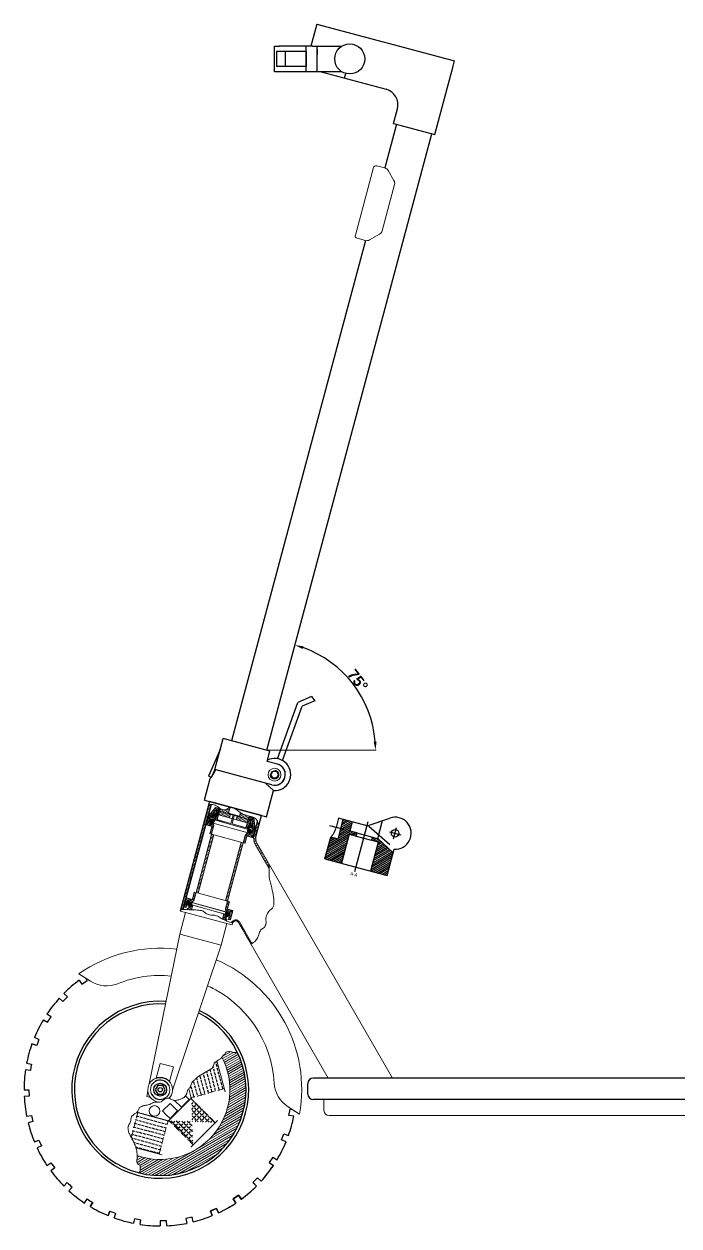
# Model space of a CAD drawing. Header units: millimetres. Extents: x 189 to 3861, y 181 to 2717.
# Drawn here: x 803 to 1414, y 1340 to 2460 of the extents above; entities that cross this region are included whole.
import ezdxf

# ---------------------------------------------------------------- set-up
doc = ezdxf.new("R2010")
doc.units = ezdxf.units.MM
doc.linetypes.add('TRAZOS', pattern=[19.05, 12.7, -6.35])
for name, color, linetype, lineweight in [('01_Contornos', 7, 'Continuous', 20), ('02_Ocultas', 4, 'TRAZOS', 20), ('sombreado', 1, 'Continuous', 18)]:
    doc.layers.add(name, color=color, linetype=linetype, lineweight=lineweight)
doc.layers.add('auxiliar', color=254, linetype='Continuous')
doc.styles.add('EstiloCota', font='arialbd.ttf', dxfattribs={"height": 10})
doc.styles.get("Standard").update_dxf_attribs({"font": 'arial.ttf'})
doc.dimstyles.new('CotasUNE', dxfattribs={"dimtxt": 10, "dimasz": 8, "dimexe": 1.25, "dimexo": 0, "dimtad": 1, "dimtxsty": 'EstiloCota', "dimcen": 2.5, "dimclrd": 256, "dimclrt": 256, "dimadec": 0, "dimazin": 0, "dimtfac": 1, "dimtmove": 0, "dimatfit": 3, "dimfxl": 1, "dimarcsym": 0})

# ---------------------------------------------------------------- blocks, each defined once
blk = doc.blocks.new('*D72')
at = {"layer": '01_Contornos', "lineweight": -2, "transparency": 16777216}
blk.add_arc((1029.3, 1783), 101.5, 4.5187, 70.4813, dxfattribs=at)
at = {"layer": '01_Contornos', "transparency": 16777216}
for points in [[(1062.8, 1877.4), (1063.6, 1879.9), (1055.6, 1881)], [(1131.8, 1791.1), (1129.1, 1791), (1130.8, 1783)]]:
    blk.add_solid(points, dxfattribs=at)
at = {"layer": 'Defpoints', "color": 0}
for p in [(1183.3, 2357.8), (1121.3, 1825.9), (1029.3, 1783), (1029.3, 1783), (1131.3, 1783)]:
    blk.add_point(p, dxfattribs=at)
at = {"layer": '01_Contornos', "transparency": 16777216, "insert": (1114.3, 1848.3), "char_height": 10, "attachment_point": 5, "rotation": 307.5, "style": 'EstiloCota'}
blk.add_mtext('75°', dxfattribs=at)

msp = doc.modelspace()

# ---------------------------------------------------------------- hatches: boundary and pattern name
h = msp.add_hatch()
h.set_pattern_fill('_USER', scale=1.5, angle=30, pattern_type=0)
h.set_pattern_definition([(30, (838.7025, 1540.3058), (-0.75, 1.299038), [])])
h.paths.add_polyline_path([(1126.152, 1670.339), (1141.607, 1666.198), (1147.301, 1687.448), (1132.871, 1700.632), (1127.897, 1701.965), (1127.121, 1699.067), (1133.399, 1697.385)])
h.paths.add_polyline_path([(1095.848, 1700.2), (1089.087, 1702.012), (1083.651, 1681.727), (1099.106, 1677.586), (1106.353, 1704.632), (1112.632, 1702.95), (1113.408, 1705.847), (1107.13, 1707.53), (1109.459, 1716.223), (1100.766, 1718.552)])
at = {"layer": '01_Contornos', "true_color": 0xf8d731}
h = msp.add_hatch(dxfattribs=at)
h.set_pattern_fill('ANSI31', color=40, scale=0.4, angle=290)
h.set_pattern_definition([(335, (675.5037, 529.142), (0.5367252, 1.1510109), [])])
h.paths.add_polyline_path([(1019.437, 1703.664), (1021.925, 1712.951, 0.05418164), (1020.786, 1716.428), (1017.505, 1704.182, 0.19891237), (1018.704, 1695.076), (1031.689, 1672.585), (1031.689, 1676.585), (1020.436, 1696.076, -0.19891237)])
edge = h.paths.add_edge_path()
edge.add_arc((951.135, 1636.972), 2.746, 227.047236, 241.471935)
edge.add_arc((950.201, 1635.253), 0.789, 241.471935, 268.559799)
edge.add_arc((950.381, 1642.403), 7.942, 268.559799, 270.524002)
edge.add_arc((951.002, 1574.475), 59.989, 89.809355, 90.524002, ccw=False)
edge.add_line((951.201, 1634.464), (977.419, 1732.308))
edge.add_arc((978.007, 1715.322), 16.996, 91.983003, 99.190094)
edge.add_line((975.292, 1732.1), (949.264, 1634.962))
edge = h.paths.add_edge_path()
edge.add_arc((1012.469, 1677.589), 57.532, 253.552464, 255.002507)
edge.add_arc((1000.369, 1620.91), 3, 30, 158.33859, ccw=False)
edge.add_line((1002.967, 1622.41), (1014.647, 1602.179))
edge.add_arc((1005.028, 1619.141), 19.5, 299.558966, 302.498038)
edge.add_line((1015.504, 1602.695), (1003.833, 1622.91))
edge.add_arc((1000.369, 1620.91), 4, 30, 159.744842)
edge.add_line((996.616, 1622.295), (996.179, 1622.412))
h = msp.add_hatch(dxfattribs=at)
h.set_pattern_fill('ANSI31', color=40, scale=0.4, angle=135)
h.set_pattern_definition([(165, (971.2879, 1736.4732), (-0.3287, -1.226726), [])])
h.paths.add_polyline_path([(990.866, 1642.706), (992.794, 1642.175), (1007.401, 1696.688), (1005.472, 1697.219)])
h.paths.add_polyline_path([(979.925, 1704.259), (977.997, 1704.79), (963.39, 1650.277), (965.318, 1649.746)])
h = msp.add_hatch(dxfattribs=at)
h.set_pattern_fill('ANSI31', color=40, scale=0.6)
h.set_pattern_definition([(30, (971.2879, 1736.4732), (-0.9525, 1.649778), [])])
h.paths.add_polyline_path([(1001.847, 1501.716, -0.04085418), (1001.074, 1501.286, -0.04755192), (1000.089, 1501.192, -0.01973652), (998.43, 1501.258, -0.07408153), (996.527, 1501.697, 0.07279261), (994.591, 1502.149, 0.10175854), (992.521, 1501.902, 0.1101736), (990.868, 1500.909, 0.14626636), (990.234, 1499.8, -0.21571829), (989.693, 1499.096, -0.02892474), (989.245, 1498.888, 0.07890516), (988.823, 1498.639, 0.11836315), (988.558, 1498.436, 0.00521423), (987.677, 1497.305, 0.00874806), (987.431, 1496.97, -0.68195455), (908.607, 1405.135, -0.00713354), (908.605, 1404.889, -0.01886165), (908.548, 1403.94, 0.00938327), (908.398, 1402.036, 0.01498536), (908.341, 1400.141, 0.01542478), (908.398, 1398.301, 0.36232772), (909.758, 1396.861, -0.33150116), (911.3, 1395.399, -0.04296398), (911.419, 1394.01, -0.02773771), (911.3, 1391.856, -0.03367346), (911.053, 1390.488, -0.02833633), (910.561, 1388.91, 0.63816404)])
at = {"layer": 'auxiliar', "true_color": 0xf8d731}
h = msp.add_hatch(dxfattribs=at)
h.set_pattern_fill('ANGLE', color=40, scale=0.5, angle=45)
h.set_pattern_definition([(45, (1109.7065, 1203.3594), (-2.46957, 2.46957), [2.54, -0.9525]), (135, (1109.7065, 1203.3594), (-2.46957, -2.46957), [2.54, -0.9525])])
edge = h.paths.add_edge_path()
edge.add_line((937.774, 1437.532), (960.482, 1414.824))
edge.add_line((958.988, 1458.745), (981.696, 1436.037))
at = {"layer": 'sombreado', "ltscale": 0.2, "true_color": 0xf8d731}
h = msp.add_hatch(dxfattribs=at)
h.set_pattern_fill('_USER', color=40, angle=29.593585, pattern_type=0)
h.set_pattern_definition([(29.59359, (0.5328, 1287.5394), (-0.4938445, 0.8695502), [])])
h.paths.add_polyline_path([(975.258, 1722.141), (977.186, 1721.61), (976.92, 1720.646), (977.884, 1720.38), (978.15, 1721.344, -0.17332664), (982.335, 1727.452), (984.348, 1726.897), (984.879, 1728.826), (981.505, 1729.755)])
h.paths.add_polyline_path([(1017.175, 1719.926), (1013.801, 1720.856), (1013.27, 1718.928), (1015.283, 1718.373, -0.17332664), (1015.748, 1710.984), (1015.483, 1710.019), (1016.447, 1709.754), (1016.712, 1710.718), (1018.641, 1710.187)])
h = msp.add_hatch(dxfattribs=at)
h.set_pattern_fill('_USER', color=40, angle=29.593585, pattern_type=0)
h.set_pattern_definition([(29.59359, (-123.4419, 1666.0729), (-0.4938445, 0.8695502), [])])
h.paths.add_polyline_path([(981.549, 1718.616), (982.995, 1718.218), (985.12, 1725.93), (982.228, 1726.727)])
h.paths.add_polyline_path([(1015.006, 1717.695), (1012.114, 1718.492), (1009.989, 1710.779), (1011.435, 1710.381)])

# ---------------------------------------------------------------- linework, layer by layer
for p, q in [((1076.121, 2459.994), (1070.619, 2439.459)), ((1076.121, 2459.994), (1204.589, 2425.571)), ((1036.744, 2429.459), (1036.744, 2439.459)), ((1036.744, 2439.459), (1041.087, 2439.459)), ((1038.43, 2434.459), (1038.43, 2420.459)), ((1066.244, 2434.459), (1038.43, 2434.459)), ((1071.901, 2439.459), (1041.087, 2439.459)), ((1046.43, 2434.459), (1046.43, 2420.459)), ((1066.244, 2415.459), (1066.244, 2439.459)), ((1066.244, 2434.459), (1066.244, 2420.459)), ((1071.901, 2439.459), (1099.533, 2439.459)), ((1076.244, 2415.459), (1076.244, 2439.459)), ((1076.244, 2436.459), (1076.244, 2431.459)), ((1036.744, 2425.459), (1036.744, 2429.459)), ((1036.744, 2415.459), (1036.744, 2425.459)), ((1066.244, 2420.459), (1038.43, 2420.459)), ((1186.213, 2356.99), (1203.295, 2420.741)), ((1203.295, 2420.741), (1204.589, 2425.571)), ((1099.533, 2415.459), (1036.744, 2415.459)), ((1080.05, 2415.459), (1140.593, 2399.237)), ((1101.956, 2409.59), (1103.12, 2413.936)), ((1147.576, 2367.343), (1151.199, 2380.866)), ((1150.474, 2366.566), (1139.554, 2325.815)), ((1147.576, 2367.343), (1186.213, 2356.99)), ((1029.318, 1783.041), (1183.315, 2357.767)), ((1121.437, 2258.2), (996.476, 1791.841)), ((1039.408, 1775.111), (1058.462, 1827.461)), ((1071.108, 1832.968), (1058.462, 1827.461)), ((1074.322, 1829.138), (1062.523, 1824)), ((1071.108, 1832.968), (1074.322, 1829.138)), ((1044.106, 1773.401), (1062.523, 1824)), ((980.984, 1764.933), (988.749, 1793.911)), ((1032.216, 1782.264), (988.749, 1793.911)), ((986.161, 1784.252), (975.059, 1758.756)), ((1029.627, 1772.605), (1032.216, 1782.264)), ((1039.287, 1770.017), (1029.627, 1772.605)), ((1029.979, 1773.917), (1031.877, 1774.562)), ((980.984, 1764.933), (977.956, 1757.98)), ((980.984, 1764.933), (980.984, 1764.933)), ((1034.11, 1750.698), (980.984, 1764.933)), ((971.288, 1736.473), (976.723, 1756.758)), ((975.059, 1758.756), (977.956, 1757.98)), ((1028.21, 1752.279), (1035.792, 1745.385)), ((1029.243, 1720.944), (1035.792, 1745.385)), ((971.288, 1736.473), (1029.243, 1720.944))]:
    msp.add_line(p, q)
at = {"color": 40, "true_color": 0xf8d731}
for p, q in [((976.117, 1735.179), (948.752, 1633.05)), ((977.419, 1732.308), (951.201, 1634.464)), ((1024.414, 1722.238), (976.117, 1735.179)), ((1017.505, 1704.182), (1020.786, 1716.428)), ((1019.437, 1703.664), (1024.414, 1722.238)), ((862.034, 1568.242), (860.611, 1570.372)), ((854.356, 1568.517), (857.036, 1564.903)), ((857.036, 1564.903), (862.034, 1568.242)), ((835.909, 1551.798), (839.243, 1548.776)), ((839.243, 1548.776), (843.493, 1553.026)), ((843.493, 1553.026), (840.207, 1556.312)), ((828.277, 1534.485), (824.413, 1537.067)), ((821.078, 1531.801), (824.938, 1529.488)), ((824.938, 1529.488), (828.277, 1534.485)), ((816.834, 1513.389), (812.677, 1515.111)), ((816.834, 1513.389), (814.809, 1507.729)), ((814.809, 1507.729), (810.434, 1509.295)), ((814.67, 1507.779), (810.434, 1509.295)), ((805.45, 1491.286), (809.863, 1490.409)), ((805.45, 1491.286), (810.008, 1490.38)), ((810.008, 1490.38), (809.422, 1487.434)), ((808.981, 1484.463), (804.384, 1485.145)), ((809.422, 1487.434), (808.981, 1484.463)), ((1067.714, 1462.357), (1067.714, 1472.357)), ((1706.714, 1477.357), (1072.714, 1477.357)), ((803.01, 1466.51), (807.51, 1466.51)), ((807.805, 1460.506), (803.163, 1460.278)), ((807.51, 1466.51), (807.805, 1460.506)), ((1571.714, 1457.357), (1072.714, 1457.357)), ((1050.011, 1442.64), (1051.184, 1448.535)), ((1051.184, 1448.535), (1053.057, 1448.258)), ((805.45, 1441.733), (809.863, 1442.611)), ((811.324, 1436.781), (806.816, 1435.651)), ((809.863, 1442.611), (811.324, 1436.781)), ((1054.57, 1441.733), (1050.011, 1442.64)), ((1043.049, 1419.688), (1045.349, 1425.241)), ((1045.349, 1425.241), (1049.586, 1423.725)), ((812.677, 1417.909), (816.834, 1419.631)), ((819.404, 1414.198), (815.203, 1412.21)), ((816.834, 1419.631), (819.404, 1414.198)), ((1047.343, 1417.909), (1043.049, 1419.688)), ((1035.081, 1403.532), (1031.742, 1398.535)), ((1035.082, 1403.532), (1038.942, 1401.219)), ((824.413, 1395.953), (828.155, 1398.453)), ((831.735, 1393.625), (828.002, 1390.856)), ((828.155, 1398.453), (831.735, 1393.625)), ((1031.742, 1398.535), (1035.606, 1395.953)), ((840.207, 1376.707), (843.389, 1379.889)), ((1020.776, 1384.244), (1016.526, 1379.994)), ((1016.526, 1379.994), (1019.813, 1376.707)), ((1016.526, 1379.994), (1019.812, 1376.707)), ((1019.813, 1376.707), (1016.631, 1379.889)), ((1016.631, 1379.889), (1019.813, 1376.707)), ((1024.11, 1381.222), (1020.776, 1384.244)), ((1020.777, 1384.244), (1020.777, 1384.244)), ((1020.777, 1384.244), (1024.111, 1381.222)), ((847.81, 1375.683), (844.79, 1372.347)), ((1002.983, 1368.117), (997.985, 1364.778)), ((1005.663, 1364.503), (1002.983, 1368.117)), ((1002.984, 1368.117), (1005.664, 1364.502)), ((1002.984, 1368.117), (1005.664, 1364.502)), ((1005.664, 1364.502), (1002.984, 1368.117)), ((859.452, 1360.913), (861.952, 1364.655)), ((867.032, 1361.438), (864.719, 1357.578)), ((867.032, 1361.438), (864.719, 1357.578)), ((864.719, 1357.578), (867.032, 1361.438)), ((982.467, 1355.809), (984.394, 1351.743)), ((997.985, 1364.778), (1000.567, 1360.913)), ((1000.568, 1360.913), (998.068, 1364.655)), ((883.131, 1353.335), (881.409, 1349.177)), ((881.409, 1349.177), (883.131, 1353.335)), ((883.131, 1353.335), (881.409, 1349.177)), ((887.225, 1346.934), (888.741, 1351.171)), ((906.023, 1346.381), (905.142, 1341.968)), ((911.375, 1340.885), (912.035, 1345.336)), ((959.775, 1347.681), (953.879, 1346.508)), ((953.879, 1346.508), (954.786, 1341.95)), ((960.868, 1343.316), (959.775, 1347.681)), ((982.385, 1355.771), (976.832, 1353.471)), ((976.832, 1353.471), (978.61, 1349.177)), ((978.611, 1349.177), (976.889, 1353.334)), ((984.309, 1351.703), (982.385, 1355.771)), ((936.02, 1344.157), (930.01, 1344.157)), ((930.01, 1344.157), (930.01, 1339.51)), ((936.241, 1339.663), (936.02, 1344.157))]:
    msp.add_line(p, q, dxfattribs=at)
at = {"color": 7}
for p, q in [((1096.423, 1719.716), (1094.094, 1711.023)), ((1095.848, 1700.2), (1100.766, 1718.552)), ((1122.982, 1712.6), (1096.423, 1719.716)), ((1107.13, 1707.53), (1109.459, 1716.223)), ((1111.594, 1670.099), (1124.017, 1716.463)), ((1122.982, 1712.6), (1144.241, 1719.816)), ((1132.871, 1700.632), (1137.388, 1717.489)), ((1101.334, 1709.083), (1088.298, 1712.576)), ((1106.353, 1704.632), (1099.106, 1677.586)), ((1106.353, 1704.632), (1112.632, 1702.95)), ((1113.408, 1705.847), (1107.13, 1707.53)), ((1113.408, 1705.847), (1112.632, 1702.95)), ((1113.408, 1705.847), (1127.897, 1701.965)), ((1124.431, 1712.211), (1144.07, 1695.27)), ((1143.749, 1707.035), (1154.375, 1704.188)), ((1147.638, 1700.299), (1150.485, 1710.924)), ((1083.651, 1681.727), (1089.087, 1702.012)), ((1095.848, 1700.2), (1089.087, 1702.012)), ((1112.632, 1702.95), (1127.121, 1699.067)), ((1133.399, 1697.385), (1126.152, 1670.339)), ((1127.897, 1701.965), (1127.121, 1699.067)), ((1133.399, 1697.385), (1127.121, 1699.067)), ((1127.897, 1701.965), (1132.871, 1700.632)), ((1132.871, 1700.632), (1147.301, 1687.448)), ((1083.651, 1681.727), (1141.607, 1666.198)), ((1141.607, 1666.198), (1148.156, 1690.639))]:
    msp.add_line(p, q, dxfattribs=at)
at = {"color": 7, "ltscale": 0.2}
msp.add_line((1124.431, 1712.211), (1122.982, 1712.6), dxfattribs=at)
msp.add_lwpolyline([(927.7, 1470.51), (925.391, 1466.51), (927.7, 1462.51), (932.319, 1462.51), (934.629, 1466.51), (932.319, 1470.51)], close=True)
msp.add_lwpolyline([(926.206, 1477.429, -0.07476357), (929.585, 1478.065, -0.07476357), (933.002, 1477.678, -0.07476357), (936.154, 1476.304, -0.07476357), (938.763, 1474.064)], format="xyb")
for centre, radius in [((1106.744, 2427.459), 14), ((1036.698, 1760.358), 3.5), ((1036.698, 1760.358), 3.5), ((930.01, 1466.51), 6), ((930.01, 1466.51), 2)]:
    msp.add_circle(centre, radius)
at = {"color": 7}
msp.add_circle((1149.062, 1705.611), 3.5, dxfattribs=at)
for centre, radius, start, end in [((1136.71, 2384.748), 15, 345, 75), ((1036.698, 1760.358), 15, 266.536959, 108.748989), ((1036.698, 1760.358), 10, 255, 75), ((1036.698, 1760.358), 10, 255, 53.183632), ((930.01, 1466.51), 9, 28.761743, 121.238257), ((930.01, 1466.51), 9, 208.761743, 301.238257)]:
    msp.add_arc(centre, radius, start, end)
msp.add_arc((1149.062, 1705.611), 15, 266.536959, 108.748989, dxfattribs=at)
at = {"color": 40, "true_color": 0xf8d731}
for centre, radius, start, end in [((930.01, 1466.51), 127, 126.562499, 134.999999), ((930.01, 1466.51), 127, 137.812499, 146.249999), ((930.01, 1466.51), 82.5, 86.223822, 63.776032), ((930.01, 1466.51), 80, 86.465912, 63.533938), ((930.01, 1466.51), 127, 149.062499, 157.499999), ((930.01, 1466.51), 127, 160.312499, 168.749999), ((930.01, 1466.51), 127, 160.312499, 168.749999), ((930.01, 1466.51), 127, 171.562499, 179.999999), ((1072.714, 1472.357), 5, 90, 180), ((930.01, 1466.51), 127, 182.812499, 191.249999), ((1072.714, 1462.357), 5, 180, 270), ((930.01, 1466.51), 127, 194.062499, 202.499999), ((930.01, 1466.509), 127, 340.312812, 348.750312), ((930.01, 1466.51), 127, 205.312499, 213.749999), ((930.01, 1466.509), 127, 329.062812, 337.500312), ((930.01, 1466.51), 127, 216.562499, 224.999999), ((930.01, 1466.51), 127, 317.812499, 326.249999), ((930.01, 1466.509), 127, 317.812812, 326.208475), ((930.01, 1466.51), 122.5, 224.999999, 227.854336), ((930.01, 1466.51), 127, 227.854336, 236.249999), ((930.01, 1466.509), 122.5, 303.750312, 306.562812), ((930.01, 1466.51), 127, 306.562499, 314.999999), ((930.01, 1466.509), 127, 306.562812, 315.000312), ((930.01, 1466.509), 127, 306.562812, 315.000312), ((930.01, 1466.51), 122.5, 236.249999, 239.062499), ((930.01, 1466.51), 127, 239.062499, 247.499999), ((930.01, 1466.51), 127, 239.062499, 247.499999), ((930.01, 1466.509), 122.5, 292.500312, 295.354649), ((930.01, 1466.51), 127, 295.312499, 303.749999), ((930.01, 1466.509), 127, 295.354649, 303.750312), ((930.01, 1466.51), 122.5, 247.499999, 250.312499), ((930.01, 1466.51), 127, 250.312499, 258.708162), ((930.01, 1466.51), 122.5, 258.708162, 261.562499), ((930.01, 1466.51), 127, 284.062499, 292.499999), ((930.01, 1466.509), 127, 284.062812, 292.500312), ((930.01, 1466.51), 127, 261.562499, 269.999999), ((930.01, 1466.51), 127, 272.812499, 281.249999)]:
    msp.add_arc(centre, radius, start, end, dxfattribs=at)
for start_param, end_param in [(2.81969055, 3.10158198), (2.73007581, 2.79467576)]:
    msp.add_ellipse((952.753, 1773.533), major_axis=(-28.978, 7.765), ratio=0.83333333, start_param=start_param, end_param=end_param)
at = {"color": 7}
msp.add_ellipse((1065.116, 1718.787), major_axis=(-28.978, 7.765), ratio=0.83333333, start_param=2.73007581, end_param=3.14159265, dxfattribs=at)
for p in [(980.984, 1764.933), (908.797, 1445.297), (937.774, 1437.532)]:
    msp.add_point(p)
at = {"color": 40, "true_color": 0xf8d731}
msp.add_point((958.988, 1458.745), dxfattribs=at)
at = {"layer": '01_Contornos', "color": 40, "true_color": 0xf8d731}
for p, q in [((1112.01, 2263.314), (1128.834, 2326.099)), ((1131.895, 2327.867), (1139.554, 2325.815)), ((1142.59, 2323.485), (1148.019, 2314.082)), ((1148.519, 2310.288), (1136.964, 2267.164)), ((1125.231, 2258.699), (1134.634, 2264.128)), ((1113.778, 2260.252), (1121.437, 2258.2)), ((981.505, 1729.755), (985.843, 1728.56)), ((981.549, 1718.616), (982.228, 1726.727)), ((982.228, 1726.727), (998.135, 1722.344)), ((982.335, 1727.452), (984.348, 1726.897)), ((982.995, 1718.218), (985.12, 1725.93)), ((983.916, 1729.091), (984.157, 1729.964)), ((985.845, 1728.56), (983.916, 1729.091)), ((984.251, 1722.775), (985.845, 1728.56)), ((984.348, 1726.897), (985.313, 1726.631)), ((984.879, 1728.826), (985.843, 1728.56)), ((975.258, 1722.141), (974.195, 1718.285)), ((975.258, 1722.141), (977.186, 1721.61)), ((975.258, 1722.141), (977.186, 1721.61)), ((975.258, 1722.141), (977.186, 1721.61)), ((977.186, 1721.61), (976.123, 1717.754)), ((976.92, 1720.646), (977.186, 1721.61)), ((977.884, 1720.38), (976.92, 1720.646)), ((977.884, 1720.38), (978.15, 1721.344)), ((977.884, 1720.38), (979.876, 1719.832)), ((978.125, 1715.225), (1012.138, 1705.847)), ((979.899, 1724.884), (978.837, 1721.028)), ((979.899, 1724.884), (978.837, 1721.028)), ((978.837, 1721.028), (979.56, 1720.828)), ((978.837, 1721.028), (979.56, 1720.828)), ((979.189, 1719.081), (980.4, 1718.747)), ((979.56, 1720.828), (979.41, 1720.285)), ((979.899, 1724.884), (982.02, 1724.3)), ((981.426, 1717.721), (980.342, 1718.02)), ((981.346, 1724.486), (981.426, 1717.721)), ((981.426, 1717.721), (1011.071, 1709.552)), ((981.549, 1718.616), (996.01, 1714.631)), ((982.995, 1718.218), (996.01, 1714.631)), ((984.251, 1722.775), (1011.244, 1715.337)), ((995.677, 1723.776), (994.614, 1719.919)), ((998.135, 1722.344), (996.01, 1714.631)), ((999.099, 1722.078), (996.974, 1714.366)), ((996.974, 1714.366), (1009.989, 1710.779)), ((996.974, 1714.366), (1011.435, 1710.381)), ((999.099, 1722.078), (1015.006, 1717.695)), ((1001.943, 1722.049), (1000.881, 1718.192)), ((1009.989, 1710.779), (1012.114, 1718.492)), ((1014.606, 1715.32), (1011.071, 1709.552)), ((1011.244, 1715.337), (1012.838, 1721.121)), ((1011.435, 1710.381), (1015.006, 1717.695)), ((1012.306, 1719.193), (1015.283, 1718.373)), ((1012.838, 1721.121), (1014.766, 1720.59)), ((1014.606, 1715.32), (1013.934, 1715.5)), ((1016.052, 1714.922), (1014.606, 1715.32)), ((1014.766, 1720.59), (1014.918, 1721.139)), ((1017.175, 1719.926), (1014.766, 1720.59)), ((1016.052, 1714.922), (1014.989, 1711.065)), ((963.39, 1650.277), (977.997, 1704.79)), ((965.322, 1649.76), (979.928, 1704.273)), ((976.309, 1705.255), (978.036, 1711.522)), ((977.997, 1704.79), (976.309, 1705.255)), ((1007.401, 1696.688), (977.997, 1704.79)), ((1007.401, 1696.688), (1009.26, 1703.436)), ((1011.071, 1709.552), (1012.156, 1709.253)), ((1012.618, 1705.715), (1012.138, 1705.847)), ((1013.681, 1709.571), (1012.466, 1709.896)), ((1014.266, 1711.265), (1014.116, 1710.721)), ((1014.989, 1711.065), (1014.266, 1711.265)), ((1015.483, 1710.019), (1015.748, 1710.984)), ((1015.483, 1710.019), (1016.447, 1709.754)), ((1016.712, 1710.718), (1015.65, 1706.862)), ((1016.447, 1709.754), (1016.712, 1710.718)), ((1016.712, 1710.718), (1018.641, 1710.187)), ((1018.641, 1710.187), (1016.712, 1710.718)), ((1018.641, 1710.187), (1016.712, 1710.718)), ((1018.641, 1710.187), (1017.578, 1706.33)), ((990.862, 1642.692), (1005.469, 1697.205)), ((992.794, 1642.175), (1007.401, 1696.688)), ((1007.401, 1696.688), (1009.088, 1696.223)), ((1009.088, 1696.223), (1010.814, 1702.489)), ((1031.689, 1672.585), (1018.704, 1695.076)), ((1146.714, 1477.357), (1020.436, 1696.076)), ((961.703, 1650.742), (959.976, 1644.476)), ((963.39, 1650.277), (961.53, 1643.529)), ((963.39, 1650.277), (961.703, 1650.742)), ((963.39, 1650.277), (992.794, 1642.175)), ((952.15, 1636.778), (952.236, 1637.093)), ((952.15, 1636.778), (954.078, 1636.247)), ((952.236, 1637.093), (953.212, 1640.635)), ((954.078, 1636.247), (954.299, 1637.05)), ((954.299, 1637.05), (955.14, 1640.103)), ((956.498, 1635.483), (957.029, 1637.411)), ((957.647, 1637.341), (957.171, 1637.472)), ((958.234, 1641.328), (992.727, 1631.817)), ((959.489, 1638.808), (990.339, 1630.306)), ((960.453, 1638.542), (989.375, 1630.572)), ((994.481, 1641.71), (992.754, 1635.443)), ((992.794, 1642.175), (994.481, 1641.71)), ((948.194, 1611.647), (953.582, 1631.756)), ((948.752, 1633.05), (953.582, 1631.756)), ((953.582, 1631.756), (992.219, 1621.403)), ((955.167, 1634.415), (955.534, 1635.748)), ((991.664, 1627.961), (991.184, 1628.094)), ((991.204, 1625.919), (991.736, 1627.847)), ((991.697, 1623.94), (992.169, 1625.653)), ((993.605, 1625.355), (993.632, 1625.456)), ((995.535, 1624.832), (993.605, 1625.355)), ((993.632, 1625.456), (994.667, 1629.211)), ((995.535, 1624.832), (996.595, 1628.68)), ((986.831, 1601.295), (992.219, 1621.403)), ((992.219, 1621.403), (997.048, 1620.109)), ((996.179, 1622.412), (996.616, 1622.295)), ((997.048, 1620.109), (997.471, 1621.687)), ((1086.714, 1477.357), (1002.967, 1622.41)), ((1015.504, 1602.695), (1003.833, 1622.91)), ((919.856, 1472.041), (948.194, 1611.647)), ((948.194, 1611.647), (986.831, 1601.295)), ((941.569, 1466.223), (986.831, 1601.295)), ((941.569, 1466.223), (986.831, 1601.295)), ((854.102, 1574.502), (864.398, 1567.969)), ((864.849, 1567.683), (854.102, 1574.502)), ((929.864, 1491.08), (926.206, 1477.429)), ((929.864, 1491.08), (942.421, 1487.716)), ((982.932, 1493.462), (990.654, 1464.642)), ((942.421, 1487.716), (938.763, 1474.064)), ((1146.714, 1477.357), (1086.714, 1477.357)), ((917.465, 1460.26), (918.503, 1465.376)), ((920.95, 1459.326), (917.465, 1460.26)), ((937.774, 1437.532), (958.988, 1458.745)), ((938.92, 1458.319), (939.408, 1459.774)), ((938.92, 1458.319), (939.408, 1459.774)), ((958.988, 1458.745), (956.664, 1467.417)), ((1082.714, 1457.357), (1082.714, 1447.357)), ((1049.3, 1450.641), (1060.046, 1443.822)), ((1060.046, 1443.822), (1049.75, 1450.356)), ((908.797, 1445.297), (937.774, 1437.532)), ((983.463, 1437.805), (958.715, 1413.056)), ((1087.714, 1442.357), (1556.714, 1442.357)), ((907.371, 1412.432), (931.877, 1405.865))]:
    msp.add_line(p, q, dxfattribs=at)
at = {"layer": '01_Contornos'}
for p, q in [((1029.318, 1783.041), (1131.334, 1783.041)), ((941.569, 1466.223), (986.831, 1601.295)), ((908.667, 1445.78), (908.797, 1445.297))]:
    msp.add_line(p, q, dxfattribs=at)
at = {"layer": '01_Contornos', "color": 40, "ltscale": 0.2, "true_color": 0xf8d731}
for p, q in [((981.505, 1729.755), (975.258, 1722.141)), ((984.879, 1728.826), (984.348, 1726.897)), ((995.213, 1729.621), (993.749, 1724.307)), ((974.195, 1718.285), (972.92, 1713.658)), ((977.52, 1715.294), (977.761, 1715.228)), ((993.749, 1724.307), (1003.871, 1721.517)), ((1003.871, 1721.517), (1004.777, 1724.804)), ((1013.801, 1720.856), (1013.27, 1718.928)), ((1018.641, 1710.187), (1017.175, 1719.926)), ((973.06, 1713.412), (978.169, 1712.004)), ((979.856, 1711.539), (977.997, 1704.79)), ((978.169, 1712.004), (978.036, 1711.522)), ((1007.401, 1696.688), (1009.26, 1703.436)), ((1013.19, 1705.465), (1012.949, 1705.531)), ((1017.578, 1706.33), (1016.303, 1701.703)), ((1010.947, 1702.971), (1010.814, 1702.489)), ((1016.057, 1701.563), (1010.947, 1702.971)), ((963.39, 1650.277), (961.53, 1643.529)), ((953.212, 1640.635), (954.488, 1645.262)), ((954.733, 1645.402), (959.843, 1643.994)), ((957.6, 1641.5), (957.841, 1641.434)), ((960.453, 1638.542), (959.281, 1634.29)), ((959.843, 1643.994), (959.976, 1644.476)), ((990.934, 1635.426), (992.794, 1642.175)), ((955.534, 1635.748), (956.498, 1635.483)), ((989.375, 1630.572), (988.02, 1625.655)), ((992.169, 1625.653), (991.204, 1625.919)), ((992.621, 1634.961), (992.754, 1635.443)), ((997.731, 1633.553), (992.621, 1634.961)), ((993.27, 1631.671), (993.029, 1631.737)), ((996.595, 1628.68), (997.871, 1633.307))]:
    msp.add_line(p, q, dxfattribs=at)
at = {"layer": '01_Contornos', "color": 40, "linetype": 'Continuous', "true_color": 0xf8d731}
for p, q in [((983.997, 1729.384), (984.539, 1729.609)), ((985.056, 1725.697), (989.501, 1727.547)), ((985.484, 1727.251), (987.264, 1727.992)), ((985.53, 1728.646), (985.729, 1728.729)), ((986.692, 1725.003), (994.879, 1728.41)), ((988.681, 1724.455), (994.451, 1726.856)), ((977.419, 1715.542), (976.545, 1717.082)), ((978.336, 1715.213), (976.733, 1718.037)), ((979.034, 1715.27), (977.139, 1718.608)), ((979.617, 1715.53), (977.661, 1718.975)), ((980.096, 1715.972), (978.286, 1719.159)), ((980.439, 1716.654), (979.048, 1719.105)), ((984.488, 1722.71), (985.682, 1723.207)), ((984.628, 1724.144), (986.692, 1725.003)), ((985.682, 1723.207), (988.681, 1724.455)), ((986.476, 1722.162), (987.671, 1722.659)), ((987.671, 1722.659), (990.67, 1723.907)), ((988.465, 1721.614), (989.659, 1722.111)), ((989.659, 1722.111), (992.658, 1723.359)), ((990.454, 1721.066), (991.648, 1721.563)), ((990.67, 1723.907), (994.023, 1725.302)), ((991.648, 1721.563), (994.647, 1722.811)), ((992.442, 1720.518), (993.637, 1721.015)), ((992.658, 1723.359), (994.463, 1724.11)), ((993.637, 1721.015), (995.082, 1721.616)), ((994.431, 1719.97), (994.654, 1720.062)), ((994.647, 1722.811), (995.51, 1723.17)), ((1000.985, 1718.57), (1001.591, 1718.823)), ((1001.413, 1720.124), (1002.602, 1720.619)), ((1001.591, 1718.823), (1004.591, 1720.071)), ((1001.841, 1721.678), (1002.418, 1721.918)), ((1002.386, 1717.778), (1003.58, 1718.275)), ((1002.602, 1720.619), (1008.308, 1722.993)), ((1003.58, 1718.275), (1006.579, 1719.523)), ((1004.184, 1722.653), (1006.731, 1723.712)), ((1004.375, 1717.23), (1005.569, 1717.727)), ((1004.591, 1720.071), (1010.055, 1722.345)), ((1004.612, 1724.207), (1005.296, 1724.491)), ((1005.569, 1717.727), (1008.568, 1718.975)), ((1006.363, 1716.682), (1007.557, 1717.179)), ((1006.579, 1719.523), (1012.02, 1721.787)), ((1007.557, 1717.179), (1010.557, 1718.427)), ((1008.352, 1716.134), (1009.546, 1716.631)), ((1008.568, 1718.975), (1012.723, 1720.704)), ((1009.546, 1716.631), (1011.867, 1717.596)), ((1010.341, 1715.586), (1011.439, 1716.043)), ((1010.557, 1718.427), (1012.295, 1719.15)), ((1013.372, 1720.974), (1014.214, 1721.324)), ((1012.869, 1705.665), (1011.401, 1708.25)), ((1011.765, 1706.324), (1011.402, 1706.964)), ((1013.608, 1705.649), (1011.767, 1708.892)), ((1014.22, 1705.859), (1012.26, 1709.31)), ((1014.728, 1706.249), (1012.856, 1709.546)), ((1015.116, 1706.853), (1013.573, 1709.57)), ((1015.239, 1707.921), (1014.553, 1709.129)), ((956.465, 1637.789), (955.591, 1639.328)), ((957.382, 1637.46), (955.779, 1640.284)), ((958.08, 1637.517), (956.185, 1640.855)), ((958.663, 1637.776), (956.707, 1641.222)), ((959.142, 1638.219), (957.332, 1641.406)), ((959.485, 1638.901), (958.094, 1641.351)), ((991.915, 1627.911), (990.447, 1630.497)), ((990.811, 1628.571), (990.447, 1629.21)), ((992.654, 1627.896), (990.813, 1631.139)), ((993.265, 1628.105), (991.306, 1631.557)), ((993.774, 1628.496), (991.902, 1631.793)), ((994.161, 1629.099), (992.619, 1631.817)), ((994.285, 1630.167), (993.599, 1631.376))]:
    msp.add_line(p, q, dxfattribs=at)
at = {"layer": '01_Contornos'}
msp.add_lwpolyline([(1034.897, 1763.206), (1033.165, 1760.206), (1034.897, 1757.206), (1038.361, 1757.206), (1040.093, 1760.206), (1038.361, 1763.206)], close=True, dxfattribs=at)
at = {"layer": '01_Contornos', "color": 40, "true_color": 0xf8d731}
for points in [[(1021.925, 1712.951, 0.07939317), (1020.009, 1717.939, 0.14459801), (1017.849, 1719.986, 0.07276876), (1013.351, 1721.506, -0.0590411), (1007.768, 1723.224, -0.07281776), (1001.801, 1726.981, 0.10090474), (997.328, 1729.46, 0.24312663), (993.107, 1728.727, -0.21530616), (988.448, 1727.661, -0.14242112), (984.294, 1729.836, 0.13863464), (980.047, 1732.099, 0.05358478), (978.007, 1732.318, 0.04022568), (975.285, 1732.099)], [(1014.647, 1602.179, 0.06747635), (1018.816, 1605.353, 0.08748733), (1021.141, 1608.673, 0.05792478), (1022.245, 1611.998, -0.07750362), (1023.169, 1614.455, -0.13503765), (1025.509, 1616.808, 0.13236236), (1027.907, 1619.194, 0.16589259), (1028.715, 1623.263, -0.11598805), (1029.289, 1629.087, -0.15571242), (1033.644, 1634.959, 0.23287439), (1036.009, 1639.4, 0.03565048), (1035.822, 1644.152, 0.02041955), (1034.569, 1652.353, 0.02692617), (1032.21, 1661.74, -0.0751593), (1031.689, 1665.185), (1031.689, 1671.062), (1031.689, 1676.585)], [(949.264, 1634.962, 0.06302287), (949.824, 1634.559, 0.11874656), (950.181, 1634.464, 0.00857066), (950.453, 1634.462, -0.00311825), (951.201, 1634.464, -0.0132831), (963.017, 1634.111, -0.02875072), (968.446, 1633.489, -0.15770864), (971.369, 1631.952, 0.12199492), (974.963, 1629.727, 0.10659514), (979.241, 1629.301, -0.13454537), (982.629, 1628.775, -0.03986429), (984.664, 1627.659, 0.0224862), (988.197, 1625.559, 0.03257298), (992.152, 1623.764, 0.02479577), (997.581, 1622.018)], [(1001.847, 1501.716, -0.03331272), (1001.222, 1501.356, -0.07440042), (1000.913, 1501.258, -0.03967643), (1000.089, 1501.192, -0.01973652), (998.43, 1501.258, -0.07408153), (996.527, 1501.697, 0.07279261), (994.591, 1502.149, 0.10175854), (992.521, 1501.902, 0.1101736), (990.868, 1500.909, 0.14626636), (990.234, 1499.8, -0.21571829), (989.693, 1499.096, -0.02892474), (989.245, 1498.888, 0.04796599), (988.978, 1498.752, 0.00852137), (988.716, 1498.578, 0.03069307), (988.647, 1498.524, 0.04375286), (988.535, 1498.407, 0.00507658), (987.677, 1497.305, 0.03361391), (986.798, 1495.973, -0.09206501), (986.419, 1495.525, -0.02779459), (986.287, 1495.428, -0.00155496), (983.82, 1493.837, -0.00893663), (981.804, 1492.597, 0.02210136), (981.002, 1492.074, 0.19059574), (980.464, 1491.237, -0.07116878), (979.608, 1488.799, -0.01264844), (978.405, 1486.622, -0.12892874), (978.23, 1486.447), (972.371, 1483.031), (968.084, 1480.533, 0.01601963), (967.74, 1480.317, 0.00516832), (966.701, 1479.602, 0.01633003), (965.124, 1478.416, 0.01110926), (962.905, 1476.547, 0.00620161), (962.154, 1475.868, 0.00466881), (961.175, 1474.944, 0.02014439), (960.081, 1473.803, 0.05567377), (959.75, 1473.334, 0.02768591), (959.61, 1473.041, 0.00480459), (958.913, 1471.303, 0.02883931), (958.303, 1469.43, -0.08435444), (958.024, 1468.813, -0.06143834), (957.671, 1468.408, 0.02355095), (956.677, 1467.426, 0.0052903), (955.715, 1466.359, 0.06017942), (955.643, 1466.255, 0.0473553), (955.581, 1466.105, 0.00564443), (955.203, 1464.8, 0.00958469), (954.923, 1463.714, -0.01366738), (954.721, 1462.954, -0.05062216), (954.416, 1462.21, -0.02702753), (953.638, 1460.923, -0.02303198), (953.041, 1460.127, -0.03129063), (952.54, 1459.593, -0.03562871), (951.976, 1459.132, -0.02627167), (951.14, 1458.608, -0.03125681), (949.815, 1457.975, -0.02377731), (947.993, 1457.339, -0.01601977), (946.693, 1456.999, -0.01399412), (945.185, 1456.699, -0.03156185), (943.371, 1456.508, -0.10369388), (942.818, 1456.6, -0.00878212), (942.438, 1456.756, -0.00187866), (940.678, 1457.521, -0.00559859), (939.311, 1458.141, 0.00897819), (938.455, 1458.521, 0.11852001), (937.738, 1458.64, 0.04472974), (935.857, 1458.336, 0.03409866), (933.992, 1457.721, 0.0847488), (933.317, 1457.302, 0.00582144), (932.772, 1456.808, -0.00450269), (932.069, 1456.168, -0.00302482), (931.056, 1455.272, -0.02253489), (930.914, 1455.159, -0.13377686), (930.756, 1455.099, -0.00706424), (927.622, 1454.843, -0.02889415), (924.633, 1454.814, 0.11037521), (923.853, 1454.679, 0.03503283), (923.255, 1454.381, -0.01452299), (921.844, 1453.605, -0.00199884), (920.32, 1452.832, -0.03543723), (920.231, 1452.795, -0.02939221), (920.083, 1452.755, -0.00176747), (917.595, 1452.243, -0.00407238), (915.896, 1451.914, 0.00559961), (914.661, 1451.671, 0.05326989), (913.744, 1451.376, 0.02712049), (912.063, 1450.516, 0.03313672), (910.872, 1449.714, 0.07776376), (910.45, 1449.267, 0.02010709), (910.23, 1448.915, 0.00710489), (909.66, 1447.888, 0.03699899), (909.048, 1446.511, -0.06784599), (908.667, 1445.78, -0.11102244), (907.882, 1445.071, 0.04118762), (905.548, 1443.489, 0.0109164), (903.384, 1441.668, 0.11868406), (903.233, 1441.453, 0.03886759), (903.139, 1441.149, 0.00569144), (902.688, 1439.031, 0.01451429), (902.307, 1436.807, -0.04383206), (902.138, 1436.079, -0.06434783), (901.803, 1435.376, 0.02674037), (900.877, 1433.755, 0.00669059), (900.284, 1432.535, 0.01782418), (900.084, 1432.066, 0.07761387), (899.989, 1431.628, 0.02615461), (899.982, 1430.306, 0.0405033), (900.287, 1427.921, 0.06149415), (900.804, 1426.42, 0.00303181), (901.538, 1424.939, 0.00107964), (903.635, 1420.797, 0.00296093), (905.649, 1416.895, -0.00588001), (906.653, 1414.924, -0.05242686), (907.178, 1413.503, -0.01898822), (908.054, 1409.424, -0.01314985), (908.544, 1406.118, -0.03576), (908.605, 1404.889, -0.01886165), (908.548, 1403.94, 0.00938327), (908.398, 1402.036, 0.01498536), (908.341, 1400.141, 0.01542478), (908.398, 1398.301, 0.36232772), (909.758, 1396.861, -0.33150116), (911.3, 1395.399, -0.04296398), (911.419, 1394.01, -0.02773771), (911.3, 1391.856, -0.03367346), (911.053, 1390.488, -0.02833633), (910.561, 1388.91)]]:
    msp.add_lwpolyline(points, format="xyb", dxfattribs=at)
msp.add_lwpolyline([(953.492, 1460.706), (956.873, 1457.324), (949.802, 1450.253), (943.475, 1456.58)], dxfattribs=at)
msp.add_lwpolyline([(939.195, 1439.647), (935.66, 1443.182), (932.124, 1446.718), (939.195, 1453.789), (946.266, 1446.718)], close=True, dxfattribs=at)
at = {"layer": '01_Contornos'}
for centre, radius in [((1036.629, 1760.206), 6), ((930.01, 1466.51), 9)]:
    msp.add_circle(centre, radius, dxfattribs=at)
at = {"layer": '01_Contornos', "color": 40, "true_color": 0xf8d731}
for centre, radius in [((978.527, 1717.189), 1.985), ((1013.279, 1707.607), 1.985), ((957.573, 1639.436), 1.985), ((992.325, 1629.854), 1.985), ((924.706, 1446.718), 5)]:
    msp.add_circle(centre, radius, dxfattribs=at)
for centre, radius, start, end in [((1131.248, 2325.452), 2.5, 75, 165), ((1138.26, 2320.985), 5, 30, 75), ((1143.689, 2311.582), 5, 345, 30), ((1132.134, 2268.458), 5, 300, 345), ((1114.425, 2262.667), 2.5, 165, 255), ((1122.731, 2263.029), 5, 255, 300), ((988.787, 1718.543), 11, 125.913781, 165.246548), ((978.657, 1717.153), 2, 246.261254, 254.584879), ((978.657, 1717.153), 2, 74.584879, 82.908505), ((978.414, 1718.551), 2, 344.593585, 60.116073), ((1005.178, 1714.027), 11, 343.940622, 23.273389), ((1014.084, 1708.722), 2, 89.071097, 164.593585), ((1013.15, 1707.643), 2, 254.584879, 262.908505), ((1013.15, 1707.643), 2, 66.261254, 74.584879), ((1029.096, 1701.076), 12, 165, 210), ((1029.096, 1701.076), 10, 165, 210), ((957.703, 1639.4), 2, 246.261254, 254.584879), ((957.561, 1639.339), 2, 254.593585, 344.593585), ((957.703, 1639.4), 2, 74.584879, 82.908505), ((992.267, 1629.775), 2, 164.593585, 254.593585), ((992.196, 1629.889), 2, 254.584879, 262.908505), ((992.196, 1629.889), 2, 66.261254, 74.584879), ((1000.369, 1620.91), 4, 30, 159.744842), ((1000.369, 1620.91), 3, 30, 165), ((930.01, 1466.51), 132.001, 83.328247, 125.103173), ((930.01, 1466.51), 132.001, 350.103173, 66.671753), ((930.01, 1466.51), 106.517, 84.48098, 111.893445), ((879.851, 1591.325), 28, 237.603173, 291.893445), ((930.01, 1466.51), 106.517, 3.312902, 65.51902), ((930.01, 1466.51), 106.517, 57.603173, 64.124023), ((930.01, 1466.51), 65, 250.775191, 27.944033), ((1064.302, 1474.284), 28, 183.312902, 237.603173), ((1087.714, 1447.357), 5, 180, 270)]:
    msp.add_arc(centre, radius, start, end, dxfattribs=at)
at = {"layer": '01_Contornos', "color": 40, "ltscale": 0.2, "true_color": 0xf8d731}
for centre, radius, start, end in [((978.051, 1717.223), 2, 164.593585, 254.593585), ((976.964, 1712.336), 3, 344.593585, 74.593585), ((973.113, 1713.605), 0.2, 164.593585, 254.593585), ((1012.152, 1702.639), 3, 74.593585, 164.593585), ((1013.722, 1707.393), 2, 254.593585, 344.593585), ((1016.11, 1701.756), 0.2, 254.593585, 344.593585), ((954.68, 1645.209), 0.2, 74.593585, 164.593585), ((957.069, 1639.572), 2, 74.593585, 164.593585), ((958.638, 1644.326), 3, 254.593585, 344.593585), ((993.826, 1634.629), 3, 164.593585, 254.593585), ((992.739, 1629.742), 2, 344.593585, 74.593585), ((997.678, 1633.36), 0.2, 344.593585, 74.593585)]:
    msp.add_arc(centre, radius, start, end, dxfattribs=at)
at = {"layer": '01_Contornos'}
msp.add_arc((930.01, 1466.51), 11.562, 316.468233, 266.479203, dxfattribs=at)
at = {"layer": '02_Ocultas', "color": 40, "ltscale": 0.5, "true_color": 0xf8d731}
for p, q in [((981.342, 1435.684), (958.634, 1458.392)), ((989.878, 1467.54), (958.858, 1459.228)), ((902.994, 1421.71), (909.279, 1445.167)), ((928.98, 1406.642), (937.291, 1437.662)), ((960.836, 1415.178), (938.128, 1437.886))]:
    msp.add_line(p, q, dxfattribs=at)
at = {"layer": '02_Ocultas'}
msp.add_circle((1036.629, 1760.206), 4, dxfattribs=at)
at = {"layer": 'auxiliar', "color": 40, "linetype": 'Continuous', "true_color": 0xf8d731}
for p, q in [((981.477, 1492.508), (981.796, 1491.32)), ((982.042, 1490.4), (982.7, 1487.946)), ((966.983, 1479.133), (967.64, 1476.68)), ((969.934, 1481.611), (970.11, 1480.957)), ((970.356, 1480.037), (971.013, 1477.583)), ((973.061, 1483.434), (973.483, 1481.861)), ((973.73, 1480.941), (974.387, 1478.487)), ((976.199, 1485.218), (976.857, 1482.765)), ((977.103, 1481.845), (977.76, 1479.391)), ((979.222, 1487.433), (979.326, 1487.042)), ((979.573, 1486.122), (980.23, 1483.669)), ((980.477, 1482.749), (981.134, 1480.295)), ((981.38, 1479.375), (982.038, 1476.922)), ((982.946, 1487.026), (983.604, 1484.573)), ((983.85, 1483.653), (984.507, 1481.199)), ((984.754, 1480.279), (985.411, 1477.826)), ((958.67, 1469.674), (959.327, 1467.221)), ((961.139, 1473.952), (961.797, 1471.498)), ((962.043, 1470.578), (962.701, 1468.125)), ((963.849, 1477.333), (964.266, 1475.776)), ((964.513, 1474.856), (965.17, 1472.402)), ((965.417, 1471.482), (966.074, 1469.029)), ((966.321, 1468.109), (966.978, 1465.655)), ((967.886, 1475.759), (968.544, 1473.306)), ((968.79, 1472.386), (969.448, 1469.933)), ((969.694, 1469.012), (970.352, 1466.559)), ((971.26, 1476.663), (971.917, 1474.21)), ((972.164, 1473.29), (972.821, 1470.836)), ((973.068, 1469.916), (973.725, 1467.463)), ((974.633, 1477.567), (975.291, 1475.114)), ((975.537, 1474.194), (976.195, 1471.74)), ((976.441, 1470.82), (977.099, 1468.367)), ((978.007, 1478.471), (978.664, 1476.018)), ((978.911, 1475.098), (979.568, 1472.644)), ((979.815, 1471.724), (980.472, 1469.271)), ((980.719, 1468.351), (981.376, 1465.897)), ((982.284, 1476.002), (982.942, 1473.548)), ((983.188, 1472.628), (983.846, 1470.175)), ((984.092, 1469.255), (984.75, 1466.801)), ((985.658, 1476.906), (986.315, 1474.452)), ((986.562, 1473.532), (987.219, 1471.079)), ((987.466, 1470.159), (988.123, 1467.705)), ((959.574, 1466.301), (960.231, 1463.847)), ((960.478, 1462.927), (961.135, 1460.474)), ((961.382, 1459.554), (961.423, 1459.398)), ((962.947, 1467.205), (963.605, 1464.751)), ((963.851, 1463.831), (964.509, 1461.378)), ((964.755, 1460.458), (964.797, 1460.302)), ((967.225, 1464.735), (967.882, 1462.282)), ((968.129, 1461.362), (968.17, 1461.206)), ((970.598, 1465.639), (971.256, 1463.186)), ((971.502, 1462.266), (971.544, 1462.11)), ((973.972, 1466.543), (974.629, 1464.089)), ((974.876, 1463.169), (974.917, 1463.014)), ((977.345, 1467.447), (978.003, 1464.993)), ((978.249, 1464.073), (978.291, 1463.918)), ((981.623, 1464.977), (981.664, 1464.822)), ((984.996, 1465.881), (985.038, 1465.726)), ((988.37, 1466.785), (988.411, 1466.629)), ((908.213, 1434.386), (906.03, 1434.971)), ((909.117, 1437.76), (906.934, 1438.345)), ((910.021, 1441.133), (907.838, 1441.718)), ((910.925, 1444.507), (908.742, 1445.092)), ((912.491, 1436.856), (910.037, 1437.513)), ((913.395, 1440.229), (910.941, 1440.887)), ((914.299, 1443.603), (911.845, 1444.26)), ((915.864, 1435.952), (913.411, 1436.609)), ((916.768, 1439.326), (914.315, 1439.983)), ((917.672, 1442.699), (915.219, 1443.356)), ((919.238, 1435.048), (916.784, 1435.706)), ((920.142, 1438.422), (917.688, 1439.079)), ((921.046, 1441.795), (918.592, 1442.453)), ((922.611, 1434.144), (920.158, 1434.802)), ((923.515, 1437.518), (921.062, 1438.175)), ((924.419, 1440.891), (921.966, 1441.549)), ((926.889, 1436.614), (924.435, 1437.271)), ((927.793, 1439.987), (925.339, 1440.645)), ((930.262, 1435.71), (927.809, 1436.367)), ((931.166, 1439.083), (928.713, 1439.741)), ((933.636, 1434.806), (931.182, 1435.463)), ((934.54, 1438.179), (932.086, 1438.837)), ((936.816, 1433.954), (934.556, 1434.559)), ((937.719, 1437.327), (935.46, 1437.933)), ((905.502, 1424.266), (903.318, 1424.851)), ((906.406, 1427.639), (904.222, 1428.224)), ((907.31, 1431.013), (905.126, 1431.598)), ((908.875, 1423.362), (906.422, 1424.019)), ((909.779, 1426.735), (907.326, 1427.393)), ((910.683, 1430.109), (908.23, 1430.766)), ((911.587, 1433.482), (909.133, 1434.14)), ((912.249, 1422.458), (909.795, 1423.115)), ((913.153, 1425.832), (910.699, 1426.489)), ((914.057, 1429.205), (911.603, 1429.862)), ((914.96, 1432.579), (912.507, 1433.236)), ((916.526, 1424.928), (914.073, 1425.585)), ((917.43, 1428.301), (914.977, 1428.959)), ((918.334, 1431.675), (915.88, 1432.332)), ((919.9, 1424.024), (917.446, 1424.681)), ((920.803, 1427.397), (918.35, 1428.055)), ((921.707, 1430.771), (919.254, 1431.428)), ((923.273, 1423.12), (920.82, 1423.777)), ((924.177, 1426.493), (921.724, 1427.151)), ((925.081, 1429.867), (922.627, 1430.524)), ((925.985, 1433.24), (923.531, 1433.898)), ((927.55, 1425.589), (925.097, 1426.247)), ((928.454, 1428.963), (926.001, 1429.62)), ((929.358, 1432.336), (926.905, 1432.994)), ((930.924, 1424.685), (928.471, 1425.343)), ((931.828, 1428.059), (929.374, 1428.716)), ((932.732, 1431.432), (930.278, 1432.09)), ((934.104, 1423.833), (931.844, 1424.439)), ((935.008, 1427.207), (932.748, 1427.812)), ((935.912, 1430.58), (933.652, 1431.186)), ((904.598, 1420.892), (903.316, 1421.236)), ((907.971, 1419.988), (905.518, 1420.646)), ((907.067, 1416.615), (905.895, 1416.929)), ((909.537, 1412.338), (907.232, 1412.955)), ((910.441, 1415.711), (907.987, 1416.368)), ((911.345, 1419.085), (908.891, 1419.742)), ((912.91, 1411.434), (910.457, 1412.091)), ((913.814, 1414.807), (911.361, 1415.465)), ((914.718, 1418.181), (912.265, 1418.838)), ((915.622, 1421.554), (913.169, 1422.212)), ((917.188, 1413.903), (914.734, 1414.561)), ((918.092, 1417.277), (915.638, 1417.934)), ((918.996, 1420.65), (916.542, 1421.308)), ((920.561, 1412.999), (918.108, 1413.657)), ((921.465, 1416.373), (919.012, 1417.03)), ((922.369, 1419.746), (919.916, 1420.404)), ((923.935, 1412.095), (921.481, 1412.753)), ((924.839, 1415.469), (922.385, 1416.126)), ((925.743, 1418.842), (923.289, 1419.5)), ((926.647, 1422.216), (924.193, 1422.873)), ((927.308, 1411.191), (924.855, 1411.849)), ((928.212, 1414.565), (925.759, 1415.222)), ((929.116, 1417.938), (926.663, 1418.596)), ((930.02, 1421.312), (927.567, 1421.969)), ((931.392, 1413.713), (929.132, 1414.318)), ((932.296, 1417.086), (930.036, 1417.692)), ((933.2, 1420.46), (930.94, 1421.065)), ((916.284, 1410.53), (913.83, 1411.187)), ((919.657, 1409.626), (917.204, 1410.283)), ((923.031, 1408.722), (920.577, 1409.379)), ((926.404, 1407.818), (923.951, 1408.475)), ((929.584, 1406.966), (927.324, 1407.571)), ((930.488, 1410.339), (928.228, 1410.945))]:
    msp.add_line(p, q, dxfattribs=at)
at = {"layer": 'sombreado', "color": 40, "linetype": 'Continuous', "ltscale": 0.2, "true_color": 0xf8d731}
for p, q in [((976.334, 1716.197), (973.116, 1714.369)), ((977.084, 1715.472), (973.326, 1713.338)), ((976.052, 1717.186), (973.491, 1715.732)), ((976.327, 1718.492), (973.867, 1717.096)), ((976.702, 1719.856), (974.243, 1718.459)), ((977.078, 1721.219), (974.619, 1719.822)), ((978.308, 1715.018), (974.69, 1712.963)), ((976.213, 1721.878), (974.994, 1721.186)), ((979.177, 1714.361), (976.053, 1712.587)), ((978.893, 1721.23), (981.368, 1722.636)), ((979.268, 1722.594), (981.354, 1723.778)), ((979.439, 1720.391), (981.381, 1721.494)), ((979.644, 1723.957), (980.826, 1724.629)), ((980.105, 1719.619), (981.395, 1720.351)), ((980.412, 1718.643), (981.409, 1719.209)), ((981.013, 1717.835), (981.422, 1718.067)), ((1013.283, 1713.161), (1015.991, 1714.699)), ((1014.364, 1714.925), (1014.911, 1715.236)), ((978.65, 1707.162), (976.498, 1705.939)), ((979.026, 1708.525), (976.874, 1707.303)), ((978.274, 1705.798), (976.989, 1705.068)), ((979.401, 1709.888), (977.249, 1708.666)), ((979.72, 1713.52), (977.416, 1712.211)), ((979.777, 1711.252), (977.625, 1710.03)), ((979.959, 1712.505), (978.001, 1711.393)), ((1014.06, 1705.422), (1009.018, 1702.558)), ((1012.4, 1705.629), (1009.458, 1703.958)), ((1011.121, 1709.634), (1015.239, 1711.972)), ((1017.558, 1706.258), (1011.501, 1702.818)), ((1012.202, 1711.397), (1015.615, 1713.336)), ((1017.182, 1704.895), (1012.865, 1702.443)), ((1016.807, 1703.532), (1014.228, 1702.067)), ((1017.934, 1707.622), (1015.241, 1706.093)), ((1018.31, 1708.985), (1015.85, 1707.588)), ((1018.479, 1710.231), (1016.226, 1708.952)), ((1017.115, 1710.607), (1016.602, 1710.315)), ((1009.668, 1698.327), (1007.515, 1697.105)), ((1010.043, 1699.69), (1007.891, 1698.468)), ((1010.419, 1701.054), (1008.267, 1699.832)), ((1009.292, 1696.964), (1008.347, 1696.427)), ((1010.795, 1702.417), (1008.643, 1701.195)), ((1016.431, 1702.168), (1015.591, 1701.691)), ((960.371, 1645.911), (962.523, 1647.133)), ((960.747, 1647.275), (962.899, 1648.497)), ((961.123, 1648.638), (963.275, 1649.86)), ((961.499, 1650.001), (962.444, 1650.538)), ((952.312, 1636.734), (954.565, 1638.013)), ((952.481, 1637.98), (954.94, 1639.377)), ((952.856, 1639.343), (955.549, 1640.872)), ((953.232, 1640.707), (959.289, 1644.146)), ((953.608, 1642.07), (957.926, 1644.522)), ((953.675, 1636.358), (954.189, 1636.65)), ((953.984, 1643.433), (956.562, 1644.898)), ((954.359, 1644.797), (955.199, 1645.274)), ((955.259, 1634.75), (960.178, 1637.543)), ((956.632, 1634.38), (959.802, 1636.18)), ((956.73, 1641.543), (961.772, 1644.407)), ((956.864, 1636.811), (957.824, 1637.356)), ((958.391, 1641.336), (961.332, 1643.007)), ((959.129, 1638.098), (960.088, 1638.642)), ((959.996, 1644.548), (962.148, 1645.77)), ((991.013, 1635.713), (993.165, 1636.935)), ((991.389, 1637.077), (993.541, 1638.299)), ((991.765, 1638.44), (993.917, 1639.662)), ((992.14, 1639.803), (994.292, 1641.026)), ((992.516, 1641.167), (993.802, 1641.897)), ((958.549, 1634.318), (959.426, 1634.816)), ((988.053, 1625.774), (991.714, 1627.853)), ((988.428, 1627.137), (990.759, 1628.461)), ((988.804, 1628.501), (990.311, 1629.357)), ((988.983, 1625.152), (991.366, 1626.506)), ((989.18, 1629.864), (990.083, 1630.377)), ((990.082, 1624.626), (991.981, 1625.705)), ((990.831, 1634.46), (992.79, 1635.572)), ((991.07, 1633.445), (993.374, 1634.754)), ((991.613, 1632.604), (994.737, 1634.378)), ((992.482, 1631.947), (996.101, 1634.002)), ((993.707, 1631.493), (997.464, 1633.627)), ((993.712, 1625.746), (996.172, 1627.143)), ((994.088, 1627.109), (996.547, 1628.506)), ((994.456, 1630.768), (997.675, 1632.596)), ((994.464, 1628.473), (996.923, 1629.869)), ((994.57, 1625.093), (995.796, 1625.779)), ((994.739, 1629.779), (997.299, 1631.233)), ((991.23, 1624.128), (991.845, 1624.477))]:
    msp.add_line(p, q, dxfattribs=at)
at = {"layer": 'sombreado', "color": 40, "ltscale": 0.2, "true_color": 0xf8d731}
msp.add_line((960.733, 1640.637), (990.137, 1632.534), dxfattribs=at)

# ---------------------------------------------------------------- texts
at = {"color": 7}
msp.add_text('A-A', height=3, rotation=345, dxfattribs=at).set_placement((1106.844, 1666.697))

# ---------------------------------------------------------------- dimensions: what is measured, and where the dimension line sits
at = {"layer": '01_Contornos'}
dim = msp.add_angular_dim_2l(base=(1121.276, 1825.922), line1=((1029.318, 1783.041), (1183.315, 2357.767)), line2=((1029.318, 1783.041), (1131.334, 1783.041)), dimstyle='CotasUNE', dxfattribs=at)
dim.commit()
dim.dimension.update_dxf_attribs({"geometry": '*D72', "text_midpoint": (1114.345, 1848.285)})

doc.saveas('drawing.dxf')
